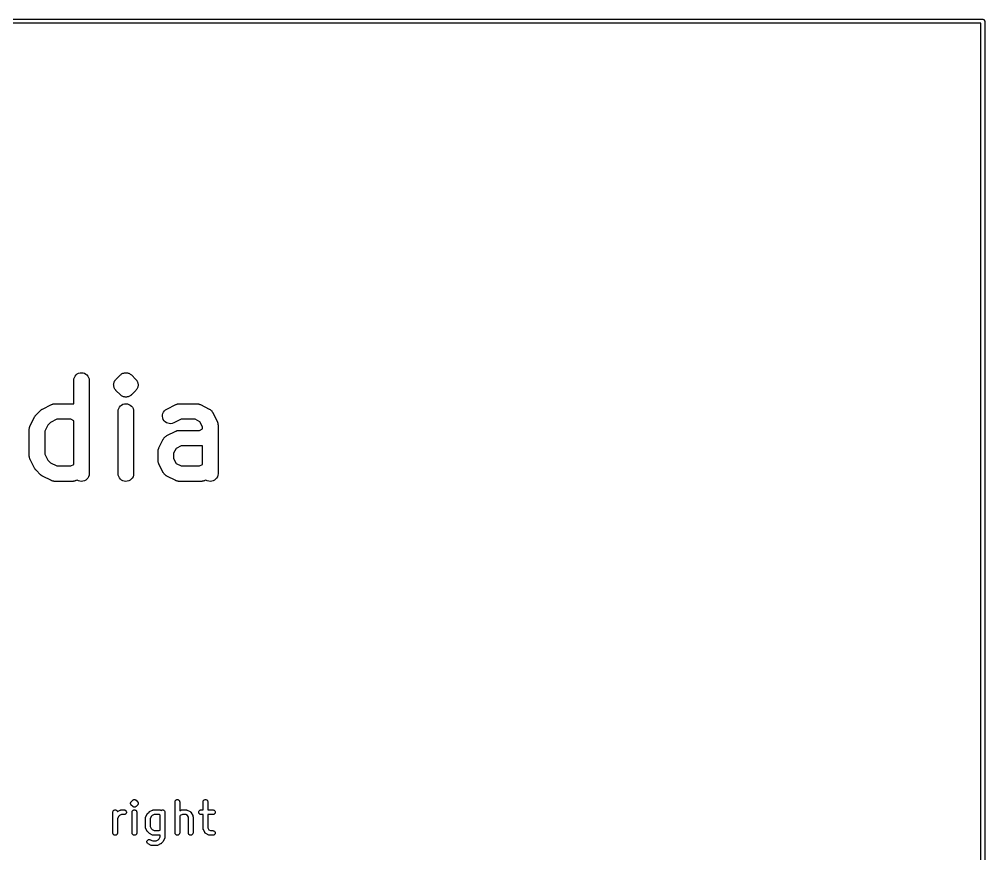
# Model space of a CAD drawing. Extents: x 60 to 191, y -145 to -39.
# Drawn here: x 159.5 to 190.56, y -65.66 to -38.8 of the extents above; entities that cross this region are included whole.
import ezdxf

# ---------------------------------------------------------------- set-up
doc = ezdxf.new("R2010")
doc.units = 0
doc.header["$MEASUREMENT"] = 0
doc.layers.add('BLACK', color=7, linetype='CONTINUOUS')

msp = doc.modelspace()

# ---------------------------------------------------------------- linework, layer by layer
at = {"layer": 'BLACK', "linetype": 'CONTINUOUS'}
for p, q in [((59.6929, -38.802), (190.497, -38.802)), ((190.497, -38.802), (190.5, -38.8017)), ((190.5, -38.8017), (190.503, -38.802)), ((190.503, -38.802), (190.503, -38.802)), ((190.503, -38.802), (190.512, -38.8029)), ((190.512, -38.8029), (190.523, -38.8063)), ((190.523, -38.8063), (190.533, -38.8119)), ((190.533, -38.8119), (190.543, -38.8194)), ((190.543, -38.8194), (190.55, -38.8285)), ((190.44, -38.922), (59.75, -38.922)), ((190.44, -144.72), (190.44, -38.922)), ((190.55, -38.8285), (190.556, -38.8389)), ((190.556, -38.8389), (190.559, -38.8502)), ((190.559, -38.8502), (190.56, -38.862)), ((190.56, -38.862), (190.56, -38.8649)), ((190.56, -38.8649), (190.56, -144.777)), ((161.27, -50.3287), (161.293, -50.2859)), ((161.293, -50.2859), (161.325, -50.2485)), ((161.325, -50.2485), (161.363, -50.218)), ((161.363, -50.218), (161.406, -50.1953)), ((161.406, -50.1953), (161.453, -50.1816)), ((161.453, -50.1816), (161.501, -50.1771)), ((161.501, -50.1771), (161.55, -50.1822)), ((161.55, -50.1822), (161.597, -50.1967)), ((161.597, -50.1967), (161.64, -50.2199)), ((161.64, -50.2199), (161.677, -50.251)), ((161.677, -50.251), (161.708, -50.2888)), ((161.708, -50.2888), (161.731, -50.3319)), ((162.609, -50.3932), (162.752, -50.2504)), ((162.752, -50.2504), (162.753, -50.2492)), ((162.753, -50.2485), (162.754, -50.2479)), ((162.753, -50.2486), (162.753, -50.2485)), ((162.753, -50.2485), (162.753, -50.2485)), ((162.753, -50.2491), (162.753, -50.2486)), ((162.753, -50.2492), (162.753, -50.2491)), ((162.753, -50.2491), (162.753, -50.2491)), ((162.754, -50.2479), (162.772, -50.2332)), ((162.772, -50.2332), (162.791, -50.2184)), ((162.791, -50.218), (162.792, -50.2177)), ((162.791, -50.2182), (162.791, -50.218)), ((162.791, -50.2184), (162.791, -50.2182)), ((162.792, -50.2175), (162.813, -50.2066)), ((162.792, -50.2177), (162.792, -50.2175)), ((162.813, -50.2066), (162.834, -50.1957)), ((162.834, -50.1955), (162.835, -50.1953)), ((162.834, -50.1957), (162.834, -50.1955)), ((162.835, -50.195), (162.858, -50.1885)), ((162.835, -50.1952), (162.835, -50.195)), ((162.835, -50.1953), (162.835, -50.1952)), ((162.858, -50.1885), (162.881, -50.1817)), ((162.881, -50.1816), (162.882, -50.1815)), ((162.881, -50.1817), (162.881, -50.1816)), ((162.881, -50.1817), (162.881, -50.1817)), ((162.882, -50.1814), (162.906, -50.1794)), ((162.882, -50.1815), (162.882, -50.1814)), ((162.906, -50.1794), (162.929, -50.1771)), ((162.929, -50.1771), (162.93, -50.1772)), ((162.93, -50.1772), (162.93, -50.1771)), ((162.93, -50.1771), (162.93, -50.1772)), ((162.93, -50.1772), (162.931, -50.1772)), ((162.931, -50.1772), (162.954, -50.1797)), ((162.954, -50.1797), (162.978, -50.1821)), ((162.978, -50.1821), (162.978, -50.1822)), ((162.978, -50.1822), (162.979, -50.1822)), ((162.979, -50.1822), (162.979, -50.1824)), ((162.979, -50.1824), (162.979, -50.1824)), ((162.979, -50.1824), (163.002, -50.1895)), ((163.002, -50.1895), (163.024, -50.1963)), ((163.024, -50.1963), (163.025, -50.1965)), ((163.025, -50.1965), (163.025, -50.1967)), ((163.025, -50.1967), (163.026, -50.1969)), ((163.026, -50.1969), (163.026, -50.197)), ((163.026, -50.197), (163.047, -50.2083)), ((163.047, -50.2083), (163.067, -50.2194)), ((163.067, -50.2194), (163.068, -50.2197)), ((163.068, -50.2197), (163.068, -50.2199)), ((163.068, -50.2199), (163.068, -50.2202)), ((163.068, -50.2202), (163.069, -50.2204)), ((163.069, -50.2204), (163.087, -50.2355)), ((163.087, -50.2355), (163.105, -50.2504)), ((163.105, -50.2504), (163.248, -50.3932)), ((161.25, -50.4237), (161.255, -50.3752)), ((161.25, -50.4271), (161.25, -50.4237)), ((161.25, -51.1808), (161.25, -50.4271)), ((161.255, -50.3752), (161.27, -50.3287)), ((161.731, -50.3319), (161.745, -50.3786)), ((161.745, -50.3786), (161.75, -50.4271)), ((161.75, -50.4271), (161.75, -53.4271)), ((162.535, -50.5674), (162.538, -50.544)), ((162.536, -50.5683), (162.535, -50.5674)), ((162.535, -50.5691), (162.536, -50.5683)), ((162.538, -50.5926), (162.535, -50.5691)), ((162.538, -50.544), (162.54, -50.5206)), ((162.54, -50.616), (162.538, -50.5926)), ((162.54, -50.5206), (162.541, -50.5197)), ((162.54, -50.6168), (162.54, -50.616)), ((162.54, -50.6177), (162.54, -50.6168)), ((162.547, -50.6403), (162.54, -50.6177)), ((162.541, -50.5189), (162.548, -50.4965)), ((162.541, -50.5197), (162.541, -50.5189)), ((162.548, -50.4965), (162.555, -50.4739)), ((162.555, -50.4723), (162.567, -50.4517)), ((162.555, -50.4731), (162.555, -50.4723)), ((162.555, -50.4739), (162.555, -50.4731)), ((162.567, -50.4517), (162.578, -50.4309)), ((162.578, -50.4302), (162.579, -50.4295)), ((162.578, -50.4309), (162.578, -50.4302)), ((162.579, -50.4295), (162.594, -50.4114)), ((162.594, -50.4114), (162.609, -50.3932)), ((163.248, -50.3932), (163.249, -50.3944)), ((163.249, -50.3944), (163.249, -50.3945)), ((163.249, -50.3945), (163.249, -50.3945)), ((163.249, -50.3945), (163.25, -50.3957)), ((163.25, -50.3957), (163.265, -50.4141)), ((163.265, -50.4141), (163.28, -50.4324)), ((163.28, -50.4324), (163.28, -50.4332)), ((163.28, -50.4332), (163.281, -50.4338)), ((163.281, -50.4338), (163.292, -50.4547)), ((163.292, -50.4547), (163.303, -50.4755)), ((163.303, -50.4755), (163.303, -50.4764)), ((163.303, -50.4764), (163.303, -50.4772)), ((163.303, -50.4772), (163.31, -50.4998)), ((163.316, -50.6211), (163.309, -50.6436)), ((163.31, -50.4998), (163.317, -50.5223)), ((163.319, -50.596), (163.316, -50.6194)), ((163.316, -50.6194), (163.316, -50.6202)), ((163.316, -50.6202), (163.316, -50.6211)), ((163.317, -50.5223), (163.317, -50.5232)), ((163.317, -50.5232), (163.317, -50.524)), ((163.317, -50.524), (163.319, -50.5474)), ((163.319, -50.5474), (163.321, -50.5709)), ((163.321, -50.5726), (163.319, -50.596)), ((163.321, -50.5709), (163.321, -50.5717)), ((163.321, -50.5717), (163.321, -50.5726)), ((162.553, -50.6628), (162.547, -50.6403)), ((162.554, -50.6636), (162.553, -50.6628)), ((162.554, -50.6645), (162.554, -50.6636)), ((162.565, -50.6853), (162.554, -50.6645)), ((162.576, -50.7062), (162.565, -50.6853)), ((162.576, -50.7068), (162.576, -50.7062)), ((162.577, -50.7076), (162.576, -50.7068)), ((162.591, -50.7259), (162.577, -50.7076)), ((162.606, -50.7443), (162.591, -50.7259)), ((162.607, -50.7455), (162.606, -50.7443)), ((162.607, -50.7456), (162.607, -50.7455)), ((162.607, -50.7455), (162.607, -50.7455)), ((162.609, -50.7468), (162.607, -50.7456)), ((162.752, -50.8896), (162.609, -50.7468)), ((162.77, -50.9045), (162.752, -50.8896)), ((162.788, -50.9196), (162.77, -50.9045)), ((162.788, -50.9198), (162.788, -50.9196)), ((162.788, -50.9201), (162.788, -50.9198)), ((162.789, -50.9203), (162.788, -50.9201)), ((162.789, -50.9206), (162.789, -50.9203)), ((162.81, -50.9317), (162.789, -50.9206)), ((162.831, -50.943), (162.81, -50.9317)), ((163.044, -50.9333), (163.023, -50.9443)), ((163.064, -50.9225), (163.044, -50.9333)), ((163.065, -50.9222), (163.064, -50.9225)), ((163.066, -50.9218), (163.065, -50.922)), ((163.065, -50.922), (163.065, -50.9222)), ((163.084, -50.9068), (163.066, -50.9216)), ((163.066, -50.9216), (163.066, -50.9218)), ((163.103, -50.8921), (163.084, -50.9068)), ((163.104, -50.8909), (163.103, -50.8914)), ((163.103, -50.8914), (163.103, -50.8915)), ((163.103, -50.8915), (163.103, -50.8915)), ((163.103, -50.8915), (163.103, -50.8921)), ((163.105, -50.8896), (163.104, -50.8908)), ((163.104, -50.8908), (163.104, -50.8909)), ((163.104, -50.8909), (163.104, -50.8909)), ((163.248, -50.7468), (163.105, -50.8896)), ((163.263, -50.7287), (163.248, -50.7468)), ((163.278, -50.7105), (163.263, -50.7287)), ((163.279, -50.7091), (163.278, -50.7097)), ((163.278, -50.7097), (163.278, -50.7105)), ((163.29, -50.6883), (163.279, -50.7091)), ((163.301, -50.6677), (163.29, -50.6883)), ((163.302, -50.6668), (163.301, -50.6677)), ((163.309, -50.6436), (163.302, -50.6661)), ((163.302, -50.6661), (163.302, -50.6668)), ((160.245, -51.3464), (160.531, -51.2035)), ((160.531, -51.2035), (160.534, -51.202)), ((160.534, -51.202), (160.541, -51.1995)), ((160.541, -51.1995), (160.547, -51.196)), ((160.547, -51.196), (160.564, -51.1911)), ((160.564, -51.1911), (160.58, -51.1852)), ((160.58, -51.1852), (160.587, -51.184)), ((160.587, -51.184), (160.594, -51.1819)), ((160.594, -51.1819), (160.611, -51.1802)), ((160.611, -51.1802), (160.628, -51.1776)), ((160.628, -51.1776), (160.635, -51.1779)), ((160.635, -51.1779), (160.643, -51.1771)), ((160.643, -51.1771), (161.214, -51.1771)), ((161.214, -51.1771), (161.217, -51.1772)), ((161.217, -51.1772), (161.225, -51.178)), ((161.225, -51.178), (161.232, -51.1778)), ((161.232, -51.1778), (161.249, -51.1807)), ((161.249, -51.1807), (161.25, -51.1808)), ((162.722, -51.2859), (162.753, -51.2485)), ((162.753, -51.2485), (162.791, -51.218)), ((162.791, -51.218), (162.835, -51.1953)), ((162.831, -50.9431), (162.831, -50.943)), ((162.831, -50.9433), (162.831, -50.9431)), ((162.832, -50.9435), (162.831, -50.9433)), ((162.832, -50.9437), (162.832, -50.9435)), ((162.855, -50.9505), (162.832, -50.9437)), ((162.835, -51.1953), (162.881, -51.1816)), ((162.877, -50.9576), (162.855, -50.9505)), ((162.878, -50.9576), (162.877, -50.9576)), ((162.878, -50.9578), (162.878, -50.9576)), ((162.879, -50.9579), (162.878, -50.9578)), ((162.878, -50.9578), (162.878, -50.9578)), ((162.902, -50.9603), (162.879, -50.9579)), ((162.881, -51.1816), (162.93, -51.1771)), ((162.926, -50.9628), (162.902, -50.9603)), ((162.927, -50.9629), (162.926, -50.9628)), ((162.926, -50.9628), (162.926, -50.9628)), ((162.951, -50.9606), (162.927, -50.9629)), ((162.927, -50.9629), (162.927, -50.9628)), ((162.927, -50.9628), (162.927, -50.9629)), ((162.93, -51.1771), (162.979, -51.1822)), ((162.974, -50.9586), (162.951, -50.9606)), ((162.975, -50.9585), (162.974, -50.9586)), ((162.976, -50.9583), (162.975, -50.9584)), ((162.975, -50.9584), (162.975, -50.9585)), ((162.999, -50.9515), (162.976, -50.9583)), ((162.976, -50.9583), (162.976, -50.9583)), ((162.979, -51.1822), (163.025, -51.1967)), ((163.021, -50.945), (162.999, -50.9515)), ((163.022, -50.9448), (163.021, -50.945)), ((163.023, -50.9443), (163.022, -50.9444)), ((163.022, -50.9444), (163.022, -50.9447)), ((163.022, -50.9447), (163.022, -50.9448)), ((163.025, -51.1967), (163.068, -51.2199)), ((163.068, -51.2199), (163.106, -51.251)), ((164.245, -51.3464), (164.531, -51.2035)), ((164.531, -51.2035), (164.534, -51.202)), ((164.534, -51.202), (164.541, -51.1995)), ((164.541, -51.1995), (164.547, -51.196)), ((164.547, -51.196), (164.564, -51.1911)), ((164.564, -51.1911), (164.58, -51.1852)), ((164.58, -51.1852), (164.587, -51.184)), ((164.587, -51.184), (164.594, -51.1819)), ((164.594, -51.1819), (164.611, -51.1802)), ((164.611, -51.1802), (164.628, -51.1776)), ((164.628, -51.1776), (164.635, -51.1779)), ((164.635, -51.1779), (164.643, -51.1771)), ((164.643, -51.1771), (165.214, -51.1771)), ((165.214, -51.1771), (165.217, -51.1772)), ((165.217, -51.1772), (165.225, -51.178)), ((165.225, -51.178), (165.232, -51.1778)), ((165.232, -51.1778), (165.249, -51.1807)), ((165.249, -51.1807), (165.266, -51.1826)), ((165.266, -51.1826), (165.273, -51.1848)), ((165.273, -51.1848), (165.28, -51.1861)), ((165.28, -51.1861), (165.296, -51.1922)), ((165.296, -51.1922), (165.312, -51.1974)), ((165.312, -51.1974), (165.319, -51.2009)), ((165.319, -51.2009), (165.326, -51.2035)), ((165.326, -51.2035), (165.612, -51.3464)), ((160.013, -51.5657), (160.019, -51.557)), ((160.019, -51.557), (160.028, -51.5469)), ((160.028, -51.5469), (160.037, -51.5361)), ((160.037, -51.5361), (160.18, -51.3932)), ((160.18, -51.3932), (160.183, -51.3908)), ((160.183, -51.3908), (160.194, -51.382)), ((160.194, -51.382), (160.204, -51.3724)), ((160.204, -51.3724), (160.213, -51.3668)), ((160.213, -51.3668), (160.221, -51.3603)), ((160.221, -51.3603), (160.233, -51.3539)), ((160.233, -51.3539), (160.245, -51.3464)), ((162.678, -51.4237), (162.684, -51.3752)), ((162.678, -51.4271), (162.678, -51.4237)), ((162.678, -53.4271), (162.678, -51.4271)), ((162.684, -51.3752), (162.699, -51.3287)), ((162.699, -51.3287), (162.722, -51.2859)), ((163.106, -51.251), (163.137, -51.2888)), ((163.137, -51.2888), (163.159, -51.3319)), ((163.159, -51.3319), (163.174, -51.3786)), ((163.174, -51.3786), (163.178, -51.4271)), ((163.178, -51.4271), (163.178, -53.4271)), ((164.107, -51.5864), (164.109, -51.5377)), ((164.109, -51.5377), (164.12, -51.4901)), ((164.12, -51.4901), (164.14, -51.4456)), ((164.14, -51.4456), (164.168, -51.4059)), ((164.168, -51.4059), (164.204, -51.3724)), ((164.204, -51.3724), (164.245, -51.3464)), ((165.612, -51.3464), (165.615, -51.348)), ((165.615, -51.348), (165.619, -51.3509)), ((165.619, -51.3509), (165.624, -51.3531)), ((165.624, -51.3531), (165.64, -51.3642)), ((165.64, -51.3642), (165.656, -51.3745)), ((165.656, -51.3745), (165.659, -51.3783)), ((165.659, -51.3783), (165.664, -51.3814)), ((165.664, -51.3814), (165.677, -51.3953)), ((165.677, -51.3953), (165.691, -51.4085)), ((165.691, -51.4085), (165.694, -51.413)), ((165.694, -51.413), (165.697, -51.4169)), ((165.697, -51.4169), (165.707, -51.433)), ((165.707, -51.433), (165.718, -51.4487)), ((165.718, -51.4487), (165.72, -51.4536)), ((165.72, -51.4536), (165.723, -51.4582)), ((165.723, -51.4582), (165.866, -51.7439)), ((159.848, -51.8868), (159.99, -51.6011)), ((159.99, -51.6011), (159.992, -51.5979)), ((159.992, -51.5979), (160, -51.5862)), ((160, -51.5862), (160.006, -51.5738)), ((160.006, -51.5738), (160.013, -51.5657)), ((160.419, -51.8609), (160.321, -52.0576)), ((160.505, -51.7755), (160.419, -51.8609)), ((160.702, -51.6771), (160.505, -51.7755)), ((161.155, -51.6771), (160.702, -51.6771)), ((161.25, -51.7245), (161.155, -51.6771)), ((161.25, -53.1298), (161.25, -51.7245)), ((164.115, -51.6346), (164.107, -51.5864)), ((164.132, -51.6802), (164.115, -51.6346)), ((164.158, -51.7217), (164.132, -51.6802)), ((164.191, -51.7574), (164.158, -51.7217)), ((164.231, -51.786), (164.191, -51.7574)), ((164.275, -51.8063), (164.231, -51.786)), ((164.323, -51.8177), (164.275, -51.8063)), ((164.372, -51.8196), (164.323, -51.8177)), ((164.42, -51.812), (164.372, -51.8196)), ((164.466, -51.7951), (164.42, -51.812)), ((164.469, -51.7936), (164.466, -51.7951)), ((164.702, -51.6771), (164.469, -51.7936)), ((165.155, -51.6771), (164.702, -51.6771)), ((165.313, -51.7563), (165.155, -51.6771)), ((165.393, -51.9147), (165.313, -51.7563)), ((165.866, -51.7439), (165.868, -51.747)), ((165.868, -51.747), (165.87, -51.754)), ((165.87, -51.754), (165.874, -51.7604)), ((165.874, -51.7604), (165.879, -51.7768)), ((165.879, -51.7768), (165.885, -51.7928)), ((165.885, -51.7928), (165.886, -51.8001)), ((165.886, -51.8001), (165.888, -51.8072)), ((165.888, -51.8072), (165.889, -51.8242)), ((165.889, -51.8242), (165.892, -51.841)), ((165.892, -51.841), (165.892, -51.8484)), ((165.892, -51.8484), (165.893, -51.8557)), ((165.893, -51.8557), (165.893, -53.4271)), ((159.821, -51.9951), (159.822, -51.9878)), ((159.821, -51.9986), (159.821, -51.9951)), ((159.821, -52.8557), (159.821, -51.9986)), ((159.822, -51.9804), (159.825, -51.9636)), ((159.822, -51.9878), (159.822, -51.9804)), ((159.825, -51.9636), (159.827, -51.9466)), ((159.827, -51.9466), (159.829, -51.9396)), ((159.829, -51.9396), (159.83, -51.9323)), ((159.83, -51.9323), (159.836, -51.9164)), ((159.836, -51.9164), (159.841, -51.9001)), ((159.841, -51.9001), (159.845, -51.8936)), ((159.845, -51.8936), (159.848, -51.8868)), ((160.321, -52.0576), (160.321, -52.7967)), ((164.245, -52.2035), (164.531, -52.0607)), ((164.531, -52.0607), (164.534, -52.0591)), ((164.534, -52.0591), (164.541, -52.0566)), ((164.541, -52.0566), (164.547, -52.0531)), ((164.547, -52.0531), (164.564, -52.0482)), ((164.564, -52.0482), (164.58, -52.0423)), ((164.58, -52.0423), (164.587, -52.0412)), ((164.587, -52.0412), (164.594, -52.039)), ((164.594, -52.039), (164.611, -52.0374)), ((164.611, -52.0374), (164.628, -52.0347)), ((164.628, -52.0347), (164.635, -52.035)), ((164.635, -52.035), (164.643, -52.0343)), ((164.643, -52.0343), (165.298, -52.0343)), ((165.298, -52.0343), (165.393, -51.9869)), ((165.393, -51.9869), (165.393, -51.9147)), ((163.99, -52.6011), (164.133, -52.3153)), ((164.133, -52.3153), (164.135, -52.3122)), ((164.135, -52.3122), (164.138, -52.3077)), ((164.138, -52.3077), (164.14, -52.3028)), ((164.14, -52.3028), (164.151, -52.2873)), ((164.151, -52.2873), (164.161, -52.2713)), ((164.161, -52.2713), (164.165, -52.2674)), ((164.165, -52.2674), (164.168, -52.263)), ((164.168, -52.263), (164.182, -52.2499)), ((164.182, -52.2499), (164.195, -52.2363)), ((164.195, -52.2363), (164.2, -52.2332)), ((164.2, -52.2332), (164.204, -52.2295)), ((164.204, -52.2295), (164.22, -52.2194)), ((164.22, -52.2194), (164.236, -52.2086)), ((164.236, -52.2086), (164.24, -52.2064)), ((164.24, -52.2064), (164.245, -52.2035)), ((160.321, -52.7967), (160.419, -52.9933)), ((163.964, -52.7094), (163.965, -52.7021)), ((163.964, -52.7129), (163.964, -52.7094)), ((163.964, -52.9986), (163.964, -52.7129)), ((163.965, -52.6947), (163.968, -52.6779)), ((163.965, -52.7021), (163.965, -52.6947)), ((163.968, -52.6779), (163.969, -52.6609)), ((163.969, -52.6609), (163.972, -52.6539)), ((163.972, -52.6539), (163.973, -52.6466)), ((163.973, -52.6466), (163.979, -52.6307)), ((163.979, -52.6307), (163.984, -52.6144)), ((163.984, -52.6144), (163.988, -52.6079)), ((163.988, -52.6079), (163.99, -52.6011)), ((164.543, -52.6135), (164.464, -52.7719)), ((164.464, -52.7719), (164.464, -52.9396)), ((164.702, -52.5343), (164.543, -52.6135)), ((165.357, -52.5343), (164.702, -52.5343)), ((165.364, -52.5336), (165.357, -52.5343)), ((165.372, -52.5339), (165.364, -52.5336)), ((165.388, -52.5312), (165.372, -52.5339)), ((165.393, -52.5308), (165.388, -52.5312)), ((165.393, -53.1298), (165.393, -52.5308)), ((159.822, -52.863), (159.821, -52.8557)), ((159.822, -52.8704), (159.822, -52.863)), ((159.824, -52.8873), (159.822, -52.8704)), ((159.826, -52.9043), (159.824, -52.8873)), ((159.828, -52.9113), (159.826, -52.9043)), ((159.829, -52.9186), (159.828, -52.9113)), ((159.835, -52.9346), (159.829, -52.9186)), ((159.84, -52.951), (159.835, -52.9346)), ((159.843, -52.9575), (159.84, -52.951)), ((159.846, -52.9644), (159.843, -52.9575)), ((159.848, -52.9675), (159.846, -52.9644)), ((159.99, -53.2532), (159.848, -52.9675)), ((160.419, -52.9933), (160.505, -53.0788)), ((160.505, -53.0788), (160.702, -53.1771)), ((163.965, -53.0059), (163.964, -52.9986)), ((163.964, -53.0132), (163.965, -53.0059)), ((163.967, -53.0301), (163.964, -53.0132)), ((163.969, -53.0471), (163.967, -53.0301)), ((163.971, -53.0542), (163.969, -53.0471)), ((163.972, -53.0614), (163.971, -53.0542)), ((163.978, -53.0775), (163.972, -53.0614)), ((163.983, -53.0938), (163.978, -53.0775)), ((163.986, -53.1003), (163.983, -53.0938)), ((163.989, -53.1072), (163.986, -53.1003)), ((163.99, -53.1104), (163.989, -53.1072)), ((164.133, -53.3961), (163.99, -53.1104)), ((164.464, -52.9396), (164.543, -53.0979)), ((164.543, -53.0979), (164.702, -53.1771)), ((159.998, -53.2651), (159.99, -53.2532)), ((160.004, -53.2776), (159.998, -53.2651)), ((160.011, -53.2857), (160.004, -53.2776)), ((160.016, -53.2945), (160.011, -53.2857)), ((160.026, -53.3047), (160.016, -53.2945)), ((160.035, -53.3157), (160.026, -53.3047)), ((160.037, -53.3182), (160.035, -53.3157)), ((160.18, -53.4611), (160.037, -53.3182)), ((160.702, -53.1771), (161.155, -53.1771)), ((161.155, -53.1771), (161.25, -53.1298)), ((164.136, -53.4007), (164.133, -53.3961)), ((164.138, -53.4056), (164.136, -53.4007)), ((164.149, -53.4213), (164.138, -53.4056)), ((164.159, -53.4374), (164.149, -53.4213)), ((164.702, -53.1771), (165.298, -53.1771)), ((165.298, -53.1771), (165.393, -53.1298)), ((160.191, -53.47), (160.18, -53.4611)), ((160.201, -53.4798), (160.191, -53.47)), ((160.21, -53.4854), (160.201, -53.4798)), ((160.218, -53.492), (160.21, -53.4854)), ((160.23, -53.4987), (160.218, -53.492)), ((160.242, -53.5063), (160.23, -53.4987)), ((160.245, -53.5079), (160.242, -53.5063)), ((160.531, -53.6507), (160.245, -53.5079)), ((160.538, -53.6534), (160.531, -53.6507)), ((160.544, -53.6569), (160.538, -53.6534)), ((160.56, -53.6621), (160.544, -53.6569)), ((160.576, -53.6682), (160.56, -53.6621)), ((160.584, -53.6695), (160.576, -53.6682)), ((160.591, -53.6717), (160.584, -53.6695)), ((160.608, -53.6736), (160.591, -53.6717)), ((160.624, -53.6765), (160.608, -53.6736)), ((160.632, -53.6763), (160.624, -53.6765)), ((160.639, -53.6771), (160.632, -53.6763)), ((160.643, -53.6771), (160.639, -53.6771)), ((161.214, -53.6771), (160.643, -53.6771)), ((161.221, -53.6764), (161.214, -53.6771)), ((161.229, -53.6767), (161.221, -53.6764)), ((161.246, -53.674), (161.229, -53.6767)), ((161.263, -53.6724), (161.246, -53.674)), ((161.27, -53.6703), (161.263, -53.6724)), ((161.277, -53.6691), (161.27, -53.6703)), ((161.293, -53.6632), (161.277, -53.6691)), ((161.309, -53.6583), (161.293, -53.6632)), ((161.316, -53.6548), (161.309, -53.6583)), ((161.323, -53.6523), (161.316, -53.6548)), ((161.326, -53.6507), (161.323, -53.6523)), ((161.359, -53.634), (161.326, -53.6507)), ((161.36, -53.6344), (161.359, -53.634)), ((161.403, -53.6576), (161.36, -53.6344)), ((161.449, -53.672), (161.403, -53.6576)), ((161.498, -53.6771), (161.449, -53.672)), ((161.547, -53.6727), (161.498, -53.6771)), ((161.593, -53.6589), (161.547, -53.6727)), ((161.637, -53.6363), (161.593, -53.6589)), ((161.675, -53.6058), (161.637, -53.6363)), ((161.706, -53.5684), (161.675, -53.6058)), ((161.729, -53.5256), (161.706, -53.5684)), ((161.744, -53.4791), (161.729, -53.5256)), ((161.75, -53.4306), (161.744, -53.4791)), ((161.75, -53.4271), (161.75, -53.4306)), ((162.683, -53.4757), (162.678, -53.4271)), ((162.697, -53.5224), (162.683, -53.4757)), ((162.72, -53.5655), (162.697, -53.5224)), ((162.751, -53.6033), (162.72, -53.5655)), ((162.788, -53.6344), (162.751, -53.6033)), ((162.831, -53.6576), (162.788, -53.6344)), ((162.878, -53.672), (162.831, -53.6576)), ((162.927, -53.6771), (162.878, -53.672)), ((162.975, -53.6727), (162.927, -53.6771)), ((163.022, -53.6589), (162.975, -53.6727)), ((163.065, -53.6363), (163.022, -53.6589)), ((163.103, -53.6058), (163.065, -53.6363)), ((163.135, -53.5684), (163.103, -53.6058)), ((163.158, -53.5256), (163.135, -53.5684)), ((163.173, -53.4791), (163.158, -53.5256)), ((163.178, -53.4306), (163.173, -53.4791)), ((163.178, -53.4271), (163.178, -53.4306)), ((164.163, -53.4413), (164.159, -53.4374)), ((164.166, -53.4458), (164.163, -53.4413)), ((164.18, -53.459), (164.166, -53.4458)), ((164.193, -53.4729), (164.18, -53.459)), ((164.197, -53.476), (164.193, -53.4729)), ((164.201, -53.4798), (164.197, -53.476)), ((164.217, -53.4901), (164.201, -53.4798)), ((164.232, -53.5012), (164.217, -53.4901)), ((164.237, -53.5034), (164.232, -53.5012)), ((164.242, -53.5063), (164.237, -53.5034)), ((164.245, -53.5079), (164.242, -53.5063)), ((164.531, -53.6507), (164.245, -53.5079)), ((164.538, -53.6534), (164.531, -53.6507)), ((164.544, -53.6569), (164.538, -53.6534)), ((164.56, -53.6621), (164.544, -53.6569)), ((164.576, -53.6682), (164.56, -53.6621)), ((164.584, -53.6695), (164.576, -53.6682)), ((164.591, -53.6717), (164.584, -53.6695)), ((164.608, -53.6736), (164.591, -53.6717)), ((164.624, -53.6765), (164.608, -53.6736)), ((164.632, -53.6763), (164.624, -53.6765)), ((164.639, -53.6771), (164.632, -53.6763)), ((164.643, -53.6771), (164.639, -53.6771)), ((165.357, -53.6771), (164.643, -53.6771)), ((165.364, -53.6764), (165.357, -53.6771)), ((165.372, -53.6767), (165.364, -53.6764)), ((165.388, -53.674), (165.372, -53.6767)), ((165.405, -53.6724), (165.388, -53.674)), ((165.412, -53.6703), (165.405, -53.6724)), ((165.42, -53.6691), (165.412, -53.6703)), ((165.436, -53.6632), (165.42, -53.6691)), ((165.452, -53.6583), (165.436, -53.6632)), ((165.459, -53.6548), (165.452, -53.6583)), ((165.466, -53.6523), (165.459, -53.6548)), ((165.469, -53.6507), (165.466, -53.6523)), ((165.502, -53.634), (165.469, -53.6507)), ((165.503, -53.6344), (165.502, -53.634)), ((165.546, -53.6576), (165.503, -53.6344)), ((165.592, -53.672), (165.546, -53.6576)), ((165.641, -53.6771), (165.592, -53.672)), ((165.689, -53.6727), (165.641, -53.6771)), ((165.736, -53.6589), (165.689, -53.6727)), ((165.779, -53.6363), (165.736, -53.6589)), ((165.817, -53.6058), (165.779, -53.6363)), ((165.849, -53.5684), (165.817, -53.6058)), ((165.872, -53.5256), (165.849, -53.5684)), ((165.887, -53.4791), (165.872, -53.5256)), ((165.893, -53.4306), (165.887, -53.4791)), ((165.893, -53.4271), (165.893, -53.4306)), ((163.102, -63.987), (163.15, -63.9393)), ((163.15, -63.939), (163.151, -63.9388)), ((163.15, -63.9393), (163.15, -63.939)), ((163.15, -63.939), (163.15, -63.939)), ((163.15, -63.939), (163.15, -63.939)), ((163.151, -63.9386), (163.156, -63.9342)), ((163.151, -63.9388), (163.151, -63.9386)), ((163.151, -63.9388), (163.151, -63.9388)), ((163.151, -63.9388), (163.151, -63.9388)), ((163.156, -63.9342), (163.162, -63.9298)), ((163.162, -63.9295), (163.168, -63.9263)), ((163.162, -63.9296), (163.162, -63.9295)), ((163.162, -63.9297), (163.162, -63.9296)), ((163.162, -63.9296), (163.162, -63.9296)), ((163.162, -63.9298), (163.162, -63.9297)), ((163.168, -63.9263), (163.175, -63.9229)), ((163.175, -63.9227), (163.182, -63.9208)), ((163.175, -63.9228), (163.175, -63.9227)), ((163.175, -63.9229), (163.175, -63.9228)), ((163.175, -63.9228), (163.175, -63.9228)), ((163.175, -63.9229), (163.175, -63.9229)), ((163.182, -63.9208), (163.189, -63.9188)), ((163.189, -63.9187), (163.196, -63.918)), ((163.189, -63.9188), (163.189, -63.9187)), ((163.189, -63.9187), (163.189, -63.9187)), ((163.189, -63.9187), (163.189, -63.9187)), ((163.189, -63.9187), (163.189, -63.9187)), ((163.196, -63.918), (163.203, -63.9174)), ((163.203, -63.9174), (163.204, -63.9174)), ((163.203, -63.9174), (163.203, -63.9174)), ((163.204, -63.9174), (163.204, -63.9174)), ((163.204, -63.9174), (163.204, -63.9174)), ((163.204, -63.9174), (163.211, -63.9181)), ((163.211, -63.9181), (163.218, -63.9189)), ((163.218, -63.9189), (163.218, -63.9189)), ((163.218, -63.9189), (163.218, -63.9189)), ((163.218, -63.9189), (163.218, -63.919)), ((163.218, -63.919), (163.218, -63.919)), ((163.218, -63.919), (163.225, -63.9211)), ((163.225, -63.9211), (163.232, -63.9231)), ((163.232, -63.9231), (163.232, -63.9232)), ((163.232, -63.9232), (163.232, -63.9232)), ((163.232, -63.9232), (163.232, -63.9233)), ((163.232, -63.9233), (163.232, -63.9233)), ((163.232, -63.9233), (163.239, -63.9267)), ((163.239, -63.9267), (163.245, -63.9301)), ((163.245, -63.9301), (163.245, -63.9301)), ((163.245, -63.9301), (163.245, -63.9302)), ((163.245, -63.9302), (163.245, -63.9303)), ((163.245, -63.9303), (163.245, -63.9303)), ((163.245, -63.9303), (163.251, -63.9349)), ((163.251, -63.9349), (163.256, -63.9393)), ((163.256, -63.9393), (163.304, -63.987)), ((164.509, -63.9913), (164.511, -63.9768)), ((164.511, -63.9768), (164.515, -63.9628)), ((164.515, -63.9628), (164.522, -63.95)), ((164.522, -63.95), (164.532, -63.9388)), ((164.532, -63.9388), (164.543, -63.9296)), ((164.543, -63.9296), (164.556, -63.9228)), ((164.556, -63.9228), (164.57, -63.9187)), ((164.57, -63.9187), (164.585, -63.9174)), ((164.585, -63.9174), (164.599, -63.9189)), ((164.599, -63.9189), (164.613, -63.9232)), ((164.613, -63.9232), (164.626, -63.9302)), ((164.626, -63.9302), (164.637, -63.9395)), ((164.637, -63.9395), (164.646, -63.9509)), ((164.646, -63.9509), (164.653, -63.9638)), ((164.653, -63.9638), (164.658, -63.9778)), ((164.658, -63.9778), (164.659, -63.9924)), ((165.414, -63.9913), (165.415, -63.9768)), ((165.415, -63.9768), (165.42, -63.9628)), ((165.42, -63.9628), (165.427, -63.95)), ((165.427, -63.95), (165.436, -63.9388)), ((165.436, -63.9388), (165.448, -63.9296)), ((165.448, -63.9296), (165.461, -63.9228)), ((165.461, -63.9228), (165.475, -63.9187)), ((165.475, -63.9187), (165.489, -63.9174)), ((165.489, -63.9174), (165.504, -63.9189)), ((165.504, -63.9189), (165.518, -63.9232)), ((165.518, -63.9232), (165.531, -63.9302)), ((165.531, -63.9302), (165.542, -63.9395)), ((165.542, -63.9395), (165.551, -63.9509)), ((165.551, -63.9509), (165.558, -63.9638)), ((165.558, -63.9638), (165.562, -63.9778)), ((165.562, -63.9778), (165.564, -63.9924)), ((162.515, -64.2962), (162.522, -64.2833)), ((162.522, -64.2833), (162.532, -64.2721)), ((162.532, -64.2721), (162.543, -64.263)), ((162.543, -64.263), (162.556, -64.2562)), ((162.556, -64.2562), (162.57, -64.252)), ((162.57, -64.252), (162.585, -64.2507)), ((162.585, -64.2507), (162.599, -64.2522)), ((162.599, -64.2522), (162.613, -64.2566)), ((162.613, -64.2566), (162.626, -64.2635)), ((162.626, -64.2635), (162.637, -64.2729)), ((162.637, -64.2729), (162.646, -64.2842)), ((162.646, -64.2842), (162.653, -64.2971)), ((162.655, -64.3017), (162.741, -64.2586)), ((162.741, -64.2586), (162.742, -64.2582)), ((162.742, -64.2582), (162.744, -64.2574)), ((162.744, -64.2574), (162.746, -64.2564)), ((162.746, -64.2564), (162.751, -64.2549)), ((162.751, -64.2549), (162.756, -64.2531)), ((162.756, -64.2531), (162.758, -64.2528)), ((162.758, -64.2528), (162.76, -64.2521)), ((162.76, -64.2521), (162.765, -64.2516)), ((162.765, -64.2516), (162.77, -64.2508)), ((162.77, -64.2508), (162.772, -64.2509)), ((162.772, -64.2509), (162.774, -64.2507)), ((162.774, -64.2507), (162.87, -64.2507)), ((162.87, -64.2507), (162.871, -64.2507)), ((162.871, -64.2507), (162.885, -64.2524)), ((162.885, -64.2524), (162.899, -64.2568)), ((162.899, -64.2568), (162.912, -64.2638)), ((162.912, -64.2638), (162.923, -64.2732)), ((162.923, -64.2732), (162.932, -64.2846)), ((162.932, -64.2846), (162.939, -64.2976)), ((163.08, -64.0392), (163.081, -64.0322)), ((163.08, -64.0395), (163.08, -64.0392)), ((163.08, -64.0397), (163.08, -64.0395)), ((163.081, -64.0467), (163.08, -64.0397)), ((163.081, -64.0322), (163.082, -64.0252)), ((163.082, -64.0538), (163.081, -64.0467)), ((163.082, -64.0247), (163.084, -64.0179)), ((163.082, -64.0249), (163.082, -64.0247)), ((163.082, -64.0252), (163.082, -64.0249)), ((163.082, -64.0541), (163.082, -64.0538)), ((163.082, -64.0543), (163.082, -64.0541)), ((163.084, -64.061), (163.082, -64.0543)), ((163.084, -64.0179), (163.086, -64.0112)), ((163.086, -64.0679), (163.084, -64.061)), ((163.086, -64.0107), (163.09, -64.0045)), ((163.086, -64.0109), (163.086, -64.0107)), ((163.086, -64.0112), (163.086, -64.0109)), ((163.086, -64.0681), (163.086, -64.0679)), ((163.086, -64.0683), (163.086, -64.0681)), ((163.089, -64.0746), (163.086, -64.0683)), ((163.093, -64.0808), (163.089, -64.0746)), ((163.09, -64.0045), (163.093, -63.9983)), ((163.093, -63.9978), (163.098, -63.9924)), ((163.093, -63.9981), (163.093, -63.9978)), ((163.093, -63.9983), (163.093, -63.9981)), ((163.093, -64.0811), (163.093, -64.0808)), ((163.093, -64.0813), (163.093, -64.0811)), ((163.097, -64.0868), (163.093, -64.0813)), ((163.102, -64.0923), (163.097, -64.0868)), ((163.098, -63.9924), (163.102, -63.987)), ((163.102, -64.0926), (163.102, -64.0923)), ((163.102, -64.0927), (163.102, -64.0926)), ((163.102, -64.093), (163.102, -64.0927)), ((163.102, -64.0927), (163.102, -64.0927)), ((163.15, -64.1407), (163.102, -64.093)), ((163.134, -64.2962), (163.141, -64.2833)), ((163.141, -64.2833), (163.151, -64.2721)), ((163.155, -64.1451), (163.15, -64.1407)), ((163.151, -64.2721), (163.162, -64.263)), ((163.161, -64.1497), (163.155, -64.1451)), ((163.161, -64.1498), (163.161, -64.1497)), ((163.161, -64.1497), (163.161, -64.1497)), ((163.161, -64.1499), (163.161, -64.1498)), ((163.167, -64.1532), (163.161, -64.1499)), ((163.161, -64.1499), (163.161, -64.1499)), ((163.162, -64.263), (163.175, -64.2562)), ((163.174, -64.1567), (163.167, -64.1532)), ((163.174, -64.1568), (163.174, -64.1567)), ((163.174, -64.1567), (163.174, -64.1567)), ((163.174, -64.1569), (163.174, -64.1568)), ((163.174, -64.1568), (163.174, -64.1568)), ((163.181, -64.1589), (163.174, -64.1569)), ((163.175, -64.2562), (163.189, -64.252)), ((163.188, -64.161), (163.181, -64.1589)), ((163.188, -64.1611), (163.188, -64.161)), ((163.188, -64.161), (163.188, -64.161)), ((163.195, -64.1619), (163.188, -64.1611)), ((163.188, -64.1611), (163.188, -64.1611)), ((163.188, -64.1611), (163.188, -64.1611)), ((163.189, -64.252), (163.204, -64.2507)), ((163.202, -64.1626), (163.195, -64.1619)), ((163.203, -64.1626), (163.202, -64.1626)), ((163.202, -64.1626), (163.202, -64.1626)), ((163.21, -64.162), (163.203, -64.1626)), ((163.203, -64.1626), (163.203, -64.1626)), ((163.203, -64.1626), (163.203, -64.1626)), ((163.204, -64.2507), (163.218, -64.2522)), ((163.217, -64.1613), (163.21, -64.162)), ((163.224, -64.1593), (163.217, -64.1612)), ((163.217, -64.1612), (163.217, -64.1613)), ((163.217, -64.1613), (163.217, -64.1613)), ((163.217, -64.1613), (163.217, -64.1613)), ((163.217, -64.1613), (163.217, -64.1613)), ((163.218, -64.2522), (163.232, -64.2566)), ((163.231, -64.1573), (163.224, -64.1593)), ((163.238, -64.1538), (163.231, -64.1571)), ((163.231, -64.1571), (163.231, -64.1571)), ((163.231, -64.1571), (163.231, -64.1572)), ((163.231, -64.1572), (163.231, -64.1572)), ((163.231, -64.1572), (163.231, -64.1573)), ((163.232, -64.2566), (163.245, -64.2635)), ((163.244, -64.1505), (163.238, -64.1538)), ((163.25, -64.1458), (163.244, -64.1502)), ((163.244, -64.1502), (163.244, -64.1503)), ((163.244, -64.1503), (163.244, -64.1504)), ((163.244, -64.1504), (163.244, -64.1504)), ((163.244, -64.1504), (163.244, -64.1505)), ((163.245, -64.2635), (163.256, -64.2729)), ((163.255, -64.1414), (163.25, -64.1458)), ((163.256, -64.1412), (163.255, -64.1414)), ((163.304, -64.093), (163.256, -64.1407)), ((163.256, -64.1407), (163.256, -64.141)), ((163.256, -64.141), (163.256, -64.141)), ((163.256, -64.141), (163.256, -64.141)), ((163.256, -64.141), (163.256, -64.1412)), ((163.256, -64.1412), (163.256, -64.1412)), ((163.256, -64.1412), (163.256, -64.1412)), ((163.256, -64.2729), (163.266, -64.2842)), ((163.266, -64.2842), (163.272, -64.2971)), ((163.304, -63.987), (163.304, -63.9873)), ((163.304, -63.9873), (163.304, -63.9873)), ((163.304, -63.9873), (163.304, -63.9873)), ((163.304, -63.9873), (163.304, -63.9877)), ((163.304, -63.9877), (163.309, -63.9933)), ((163.308, -64.0876), (163.304, -64.093)), ((163.313, -64.0822), (163.308, -64.0876)), ((163.309, -63.9933), (163.313, -63.9987)), ((163.313, -63.9987), (163.313, -63.9989)), ((163.313, -63.9989), (163.314, -63.9992)), ((163.316, -64.0755), (163.313, -64.0817)), ((163.313, -64.0817), (163.313, -64.0819)), ((163.313, -64.0819), (163.313, -64.0822)), ((163.314, -63.9992), (163.317, -64.0055)), ((163.32, -64.0693), (163.316, -64.0755)), ((163.317, -64.0055), (163.32, -64.0117)), ((163.32, -64.0117), (163.32, -64.0119)), ((163.32, -64.0119), (163.32, -64.0121)), ((163.32, -64.0121), (163.322, -64.019)), ((163.322, -64.062), (163.32, -64.0688)), ((163.32, -64.0688), (163.32, -64.0691)), ((163.32, -64.0691), (163.32, -64.0693)), ((163.322, -64.019), (163.324, -64.0257)), ((163.324, -64.0553), (163.322, -64.062)), ((163.324, -64.0257), (163.324, -64.0259)), ((163.324, -64.0259), (163.324, -64.0262)), ((163.324, -64.0262), (163.325, -64.0332)), ((163.325, -64.0477), (163.324, -64.0548)), ((163.324, -64.0548), (163.324, -64.0551)), ((163.324, -64.0551), (163.324, -64.0553)), ((163.325, -64.0332), (163.326, -64.0403)), ((163.326, -64.0408), (163.325, -64.0477)), ((163.326, -64.0403), (163.326, -64.0405)), ((163.326, -64.0405), (163.326, -64.0408)), ((163.693, -64.3063), (163.789, -64.2586)), ((163.789, -64.2582), (163.792, -64.2574)), ((163.789, -64.2586), (163.789, -64.2582)), ((163.792, -64.2574), (163.794, -64.2564)), ((163.794, -64.2564), (163.798, -64.2549)), ((163.798, -64.2549), (163.803, -64.2531)), ((163.803, -64.2531), (163.805, -64.2528)), ((163.805, -64.2528), (163.808, -64.2521)), ((163.808, -64.2521), (163.813, -64.2516)), ((163.813, -64.2516), (163.818, -64.2508)), ((163.818, -64.2508), (163.82, -64.2509)), ((163.82, -64.2509), (163.822, -64.2507)), ((163.822, -64.2507), (164.013, -64.2507)), ((164.013, -64.2507), (164.014, -64.2507)), ((164.014, -64.2507), (164.016, -64.251)), ((164.016, -64.251), (164.018, -64.2509)), ((164.018, -64.2509), (164.023, -64.2518)), ((164.023, -64.2518), (164.028, -64.2524)), ((164.028, -64.2524), (164.03, -64.253)), ((164.03, -64.253), (164.032, -64.2534)), ((164.032, -64.2534), (164.037, -64.2552)), ((164.037, -64.2552), (164.042, -64.2568)), ((164.042, -64.2568), (164.044, -64.2578)), ((164.044, -64.2578), (164.046, -64.2586)), ((164.046, -64.2586), (164.062, -64.2666)), ((164.062, -64.2666), (164.067, -64.263)), ((164.067, -64.263), (164.08, -64.2562)), ((164.08, -64.2562), (164.094, -64.252)), ((164.094, -64.252), (164.108, -64.2507)), ((164.108, -64.2507), (164.123, -64.2522)), ((164.123, -64.2522), (164.137, -64.2566)), ((164.137, -64.2566), (164.15, -64.2635)), ((164.15, -64.2635), (164.161, -64.2729)), ((164.161, -64.2729), (164.17, -64.2842)), ((164.17, -64.2842), (164.177, -64.2971)), ((164.509, -63.9924), (164.509, -63.9913)), ((164.509, -64.9924), (164.509, -63.9924)), ((164.659, -63.9924), (164.659, -64.2758)), ((164.659, -64.2758), (164.693, -64.2586)), ((164.693, -64.2586), (164.694, -64.2582)), ((164.694, -64.2582), (164.696, -64.2574)), ((164.696, -64.2574), (164.698, -64.2564)), ((164.698, -64.2564), (164.703, -64.2549)), ((164.703, -64.2549), (164.708, -64.2531)), ((164.708, -64.2531), (164.71, -64.2528)), ((164.71, -64.2528), (164.712, -64.2521)), ((164.712, -64.2521), (164.717, -64.2516)), ((164.717, -64.2516), (164.722, -64.2508)), ((164.722, -64.2508), (164.725, -64.2509)), ((164.725, -64.2509), (164.727, -64.2507)), ((164.727, -64.2507), (164.87, -64.2507)), ((164.87, -64.2507), (164.871, -64.2507)), ((164.871, -64.2507), (164.873, -64.251)), ((164.873, -64.251), (164.875, -64.2509)), ((164.875, -64.2509), (164.88, -64.2518)), ((164.88, -64.2518), (164.885, -64.2524)), ((164.885, -64.2524), (164.887, -64.253)), ((164.887, -64.253), (164.89, -64.2534)), ((164.89, -64.2534), (164.894, -64.2552)), ((164.894, -64.2552), (164.899, -64.2568)), ((164.899, -64.2568), (164.901, -64.2578)), ((164.901, -64.2578), (164.903, -64.2586)), ((164.903, -64.2586), (164.998, -64.3063)), ((165.277, -64.2966), (165.284, -64.2838)), ((165.284, -64.2838), (165.293, -64.2725)), ((165.293, -64.2725), (165.304, -64.2632)), ((165.304, -64.2632), (165.317, -64.2564)), ((165.317, -64.2564), (165.331, -64.2521)), ((165.331, -64.2521), (165.346, -64.2507)), ((165.346, -64.2507), (165.414, -64.2507)), ((165.414, -63.9924), (165.414, -63.9913)), ((165.414, -64.2507), (165.414, -63.9924)), ((165.564, -63.9924), (165.564, -64.2507)), ((165.564, -64.2507), (165.727, -64.2507)), ((165.727, -64.2507), (165.728, -64.2507)), ((165.728, -64.2507), (165.742, -64.2524)), ((165.742, -64.2524), (165.756, -64.2568)), ((165.756, -64.2568), (165.769, -64.2638)), ((165.769, -64.2638), (165.78, -64.2732)), ((165.78, -64.2732), (165.79, -64.2846)), ((165.79, -64.2846), (165.796, -64.2976)), ((162.509, -64.3247), (162.511, -64.3101)), ((162.509, -64.3257), (162.509, -64.3247)), ((162.509, -64.9924), (162.509, -64.3257)), ((162.511, -64.3101), (162.515, -64.2962)), ((162.653, -64.2971), (162.655, -64.3017)), ((162.693, -64.4654), (162.659, -64.5339)), ((162.659, -64.5339), (162.659, -64.9924)), ((162.724, -64.435), (162.693, -64.4654)), ((162.792, -64.4007), (162.724, -64.435)), ((162.87, -64.4007), (162.792, -64.4007)), ((162.884, -64.3993), (162.87, -64.4007)), ((162.898, -64.3951), (162.884, -64.3993)), ((162.911, -64.3882), (162.898, -64.3951)), ((162.923, -64.3789), (162.911, -64.3882)), ((162.932, -64.3677), (162.923, -64.3789)), ((162.939, -64.3548), (162.932, -64.3677)), ((162.939, -64.2976), (162.943, -64.3117)), ((162.943, -64.3408), (162.939, -64.3548)), ((162.943, -64.3117), (162.945, -64.3262)), ((162.945, -64.3262), (162.943, -64.3408)), ((163.128, -64.3247), (163.13, -64.3101)), ((163.128, -64.3257), (163.128, -64.3247)), ((163.128, -64.9924), (163.128, -64.3257)), ((163.13, -64.3101), (163.134, -64.2962)), ((163.272, -64.2971), (163.277, -64.3111)), ((163.277, -64.3111), (163.278, -64.3257)), ((163.278, -64.3257), (163.278, -64.9924)), ((163.557, -64.5107), (163.558, -64.5057)), ((163.557, -64.5129), (163.557, -64.5107)), ((163.557, -64.5151), (163.557, -64.5129)), ((163.557, -64.5162), (163.557, -64.5151)), ((163.557, -64.8019), (163.557, -64.5162)), ((163.558, -64.5006), (163.559, -64.4985)), ((163.558, -64.5057), (163.558, -64.5006)), ((163.559, -64.4963), (163.561, -64.4915)), ((163.559, -64.4985), (163.559, -64.4963)), ((163.561, -64.4915), (163.563, -64.4866)), ((163.563, -64.4866), (163.564, -64.4847)), ((163.564, -64.4847), (163.565, -64.4826)), ((163.565, -64.4826), (163.612, -64.3874)), ((163.612, -64.3874), (163.613, -64.3865)), ((163.613, -64.3865), (163.615, -64.3829)), ((163.615, -64.3829), (163.617, -64.3792)), ((163.617, -64.3792), (163.619, -64.3768)), ((163.619, -64.3768), (163.621, -64.3742)), ((163.621, -64.3742), (163.624, -64.3712)), ((163.624, -64.3712), (163.626, -64.3679)), ((163.626, -64.3679), (163.674, -64.3203)), ((163.674, -64.3203), (163.675, -64.3196)), ((163.675, -64.3196), (163.678, -64.3169)), ((163.678, -64.3169), (163.681, -64.314)), ((163.681, -64.314), (163.684, -64.3124)), ((163.684, -64.3124), (163.686, -64.3104)), ((163.686, -64.3104), (163.69, -64.3085)), ((163.69, -64.3085), (163.693, -64.3063)), ((163.741, -64.4654), (163.707, -64.5339)), ((163.707, -64.5339), (163.707, -64.7842)), ((163.771, -64.435), (163.741, -64.4654)), ((163.84, -64.4007), (163.771, -64.435)), ((163.995, -64.4007), (163.84, -64.4007)), ((164.033, -64.4197), (163.995, -64.4007)), ((164.033, -64.8984), (164.033, -64.4197)), ((164.177, -64.2971), (164.181, -64.3111)), ((164.181, -64.3111), (164.183, -64.3257)), ((164.183, -64.3257), (164.183, -65.1352)), ((164.676, -64.435), (164.659, -64.452)), ((164.659, -64.452), (164.659, -64.9924)), ((164.745, -64.4007), (164.676, -64.435)), ((164.852, -64.4007), (164.745, -64.4007)), ((164.909, -64.4292), (164.852, -64.4007)), ((164.938, -64.4863), (164.909, -64.4292)), ((164.938, -64.9924), (164.938, -64.4863)), ((164.998, -64.3063), (164.999, -64.3067)), ((164.999, -64.3067), (165.001, -64.3076)), ((165.001, -64.3076), (165.002, -64.3083)), ((165.002, -64.3083), (165.007, -64.3116)), ((165.007, -64.3116), (165.012, -64.3147)), ((165.012, -64.3147), (165.013, -64.3158)), ((165.013, -64.3158), (165.014, -64.3168)), ((165.014, -64.3168), (165.018, -64.3209)), ((165.018, -64.3209), (165.022, -64.3249)), ((165.022, -64.3249), (165.023, -64.3262)), ((165.023, -64.3262), (165.024, -64.3274)), ((165.024, -64.3274), (165.027, -64.3322)), ((165.027, -64.3322), (165.031, -64.3369)), ((165.031, -64.3369), (165.031, -64.3384)), ((165.031, -64.3384), (165.032, -64.3398)), ((165.032, -64.3398), (165.08, -64.435)), ((165.08, -64.435), (165.08, -64.436)), ((165.08, -64.436), (165.081, -64.438)), ((165.081, -64.438), (165.082, -64.44)), ((165.082, -64.44), (165.083, -64.4449)), ((165.083, -64.4449), (165.085, -64.4497)), ((165.085, -64.4497), (165.086, -64.4519)), ((165.086, -64.4519), (165.086, -64.454)), ((165.086, -64.454), (165.087, -64.4591)), ((165.087, -64.4591), (165.087, -64.4642)), ((165.087, -64.4642), (165.087, -64.4664)), ((165.087, -64.4664), (165.088, -64.4686)), ((165.088, -64.4686), (165.088, -64.9924)), ((165.271, -64.3252), (165.272, -64.3106)), ((165.272, -64.3398), (165.271, -64.3252)), ((165.272, -64.3106), (165.277, -64.2966)), ((165.276, -64.3538), (165.272, -64.3398)), ((165.283, -64.3668), (165.276, -64.3538)), ((165.292, -64.3782), (165.283, -64.3668)), ((165.304, -64.3876), (165.292, -64.3782)), ((165.316, -64.3946), (165.304, -64.3876)), ((165.33, -64.3991), (165.316, -64.3946)), ((165.345, -64.4007), (165.33, -64.3991)), ((165.346, -64.4007), (165.345, -64.4007)), ((165.414, -64.4007), (165.346, -64.4007)), ((165.414, -64.8495), (165.414, -64.4007)), ((165.727, -64.4007), (165.564, -64.4007)), ((165.564, -64.4007), (165.564, -64.8318)), ((165.741, -64.3993), (165.727, -64.4007)), ((165.755, -64.3951), (165.741, -64.3993)), ((165.768, -64.3882), (165.755, -64.3951)), ((165.78, -64.3789), (165.768, -64.3882)), ((165.789, -64.3677), (165.78, -64.3789)), ((165.796, -64.3548), (165.789, -64.3677)), ((165.796, -64.2976), (165.801, -64.3117)), ((165.8, -64.3408), (165.796, -64.3548)), ((165.802, -64.3262), (165.8, -64.3408)), ((165.801, -64.3117), (165.802, -64.3262)), ((163.557, -64.8041), (163.557, -64.8019)), ((163.557, -64.8063), (163.557, -64.8041)), ((163.558, -64.8114), (163.557, -64.8063)), ((163.558, -64.8165), (163.558, -64.8114)), ((163.559, -64.8186), (163.558, -64.8165)), ((163.559, -64.8208), (163.559, -64.8186)), ((163.561, -64.8256), (163.559, -64.8208)), ((163.562, -64.8305), (163.561, -64.8256)), ((163.563, -64.8324), (163.562, -64.8305)), ((163.564, -64.8345), (163.563, -64.8324)), ((163.565, -64.8354), (163.564, -64.8345)), ((163.612, -64.9307), (163.565, -64.8354)), ((163.707, -64.7842), (163.741, -64.8527)), ((163.741, -64.8527), (163.771, -64.8831)), ((163.771, -64.8831), (163.84, -64.9174)), ((163.995, -64.9174), (164.033, -64.8984)), ((165.414, -64.8517), (165.414, -64.8495)), ((165.414, -64.8539), (165.414, -64.8517)), ((165.415, -64.859), (165.414, -64.8539)), ((165.415, -64.8641), (165.415, -64.859)), ((165.416, -64.8662), (165.415, -64.8641)), ((165.416, -64.8684), (165.416, -64.8662)), ((165.418, -64.8732), (165.416, -64.8684)), ((165.419, -64.8781), (165.418, -64.8732)), ((165.42, -64.8801), (165.419, -64.8781)), ((165.421, -64.8821), (165.42, -64.8801)), ((165.422, -64.8831), (165.421, -64.8821)), ((165.469, -64.9783), (165.422, -64.8831)), ((165.564, -64.8318), (165.592, -64.8889)), ((165.592, -64.8889), (165.649, -64.9174)), ((162.51, -65.0069), (162.509, -64.9924)), ((162.515, -65.021), (162.51, -65.0069)), ((162.522, -65.0339), (162.515, -65.021)), ((162.531, -65.0452), (162.522, -65.0339)), ((162.542, -65.0546), (162.531, -65.0452)), ((162.555, -65.0615), (162.542, -65.0546)), ((162.569, -65.0658), (162.555, -65.0615)), ((162.583, -65.0674), (162.569, -65.0658)), ((162.598, -65.0661), (162.583, -65.0674)), ((162.612, -65.0619), (162.598, -65.0661)), ((162.625, -65.0551), (162.612, -65.0619)), ((162.636, -65.046), (162.625, -65.0551)), ((162.646, -65.0348), (162.636, -65.046)), ((162.653, -65.0219), (162.646, -65.0348)), ((162.657, -65.008), (162.653, -65.0219)), ((162.659, -64.9934), (162.657, -65.008)), ((162.659, -64.9924), (162.659, -64.9934)), ((163.129, -65.0069), (163.128, -64.9924)), ((163.134, -65.021), (163.129, -65.0069)), ((163.141, -65.0339), (163.134, -65.021)), ((163.15, -65.0452), (163.141, -65.0339)), ((163.161, -65.0546), (163.15, -65.0452)), ((163.174, -65.0615), (163.161, -65.0546)), ((163.188, -65.0658), (163.174, -65.0615)), ((163.203, -65.0674), (163.188, -65.0658)), ((163.217, -65.0661), (163.203, -65.0674)), ((163.231, -65.0619), (163.217, -65.0661)), ((163.244, -65.0551), (163.231, -65.0619)), ((163.256, -65.046), (163.244, -65.0551)), ((163.265, -65.0348), (163.256, -65.046)), ((163.272, -65.0219), (163.265, -65.0348)), ((163.276, -65.008), (163.272, -65.0219)), ((163.278, -64.9934), (163.276, -65.008)), ((163.278, -64.9924), (163.278, -64.9934)), ((163.614, -64.9343), (163.612, -64.9307)), ((163.616, -64.938), (163.614, -64.9343)), ((163.618, -64.9404), (163.616, -64.938)), ((163.62, -64.9431), (163.618, -64.9404)), ((163.623, -64.9461), (163.62, -64.9431)), ((163.62, -65.2317), (163.63, -65.2212)), ((163.625, -64.9494), (163.623, -64.9461)), ((163.626, -64.9502), (163.625, -64.9494)), ((163.674, -64.9978), (163.626, -64.9502)), ((163.63, -65.2212), (163.642, -65.2128)), ((163.642, -65.2128), (163.656, -65.2069)), ((163.656, -65.2069), (163.67, -65.2037)), ((163.67, -65.2037), (163.685, -65.2033)), ((163.677, -65.0005), (163.674, -64.9978)), ((163.68, -65.0034), (163.677, -65.0005)), ((163.683, -65.0051), (163.68, -65.0034)), ((163.685, -65.0071), (163.683, -65.0051)), ((163.689, -65.0091), (163.685, -65.0071)), ((163.685, -65.2033), (163.699, -65.2058)), ((163.692, -65.0114), (163.689, -65.0091)), ((163.693, -65.0118), (163.692, -65.0114)), ((163.789, -65.0595), (163.693, -65.0118)), ((163.699, -65.2058), (163.713, -65.211)), ((163.713, -65.211), (163.792, -65.2507)), ((163.791, -65.0603), (163.789, -65.0595)), ((163.793, -65.0613), (163.791, -65.0603)), ((163.797, -65.0629), (163.793, -65.0613)), ((163.802, -65.0647), (163.797, -65.0629)), ((163.804, -65.0651), (163.802, -65.0647)), ((163.807, -65.0657), (163.804, -65.0651)), ((163.812, -65.0663), (163.807, -65.0657)), ((163.817, -65.0672), (163.812, -65.0663)), ((163.819, -65.0671), (163.817, -65.0672)), ((163.821, -65.0674), (163.819, -65.0671)), ((163.822, -65.0674), (163.821, -65.0674)), ((164.013, -65.0674), (163.822, -65.0674)), ((163.84, -64.9174), (163.995, -64.9174)), ((163.9, -65.2507), (163.968, -65.2165)), ((163.968, -65.2165), (163.999, -65.186)), ((163.999, -65.186), (164.033, -65.1175)), ((164.015, -65.0672), (164.013, -65.0674)), ((164.017, -65.0673), (164.015, -65.0672)), ((164.022, -65.0665), (164.017, -65.0673)), ((164.027, -65.066), (164.022, -65.0665)), ((164.029, -65.0653), (164.027, -65.066)), ((164.031, -65.065), (164.029, -65.0653)), ((164.033, -65.0645), (164.031, -65.065)), ((164.033, -65.1175), (164.033, -65.0645)), ((164.175, -65.1688), (164.127, -65.264)), ((164.176, -65.1667), (164.175, -65.1688)), ((164.177, -65.1648), (164.176, -65.1667)), ((164.178, -65.1599), (164.177, -65.1648)), ((164.18, -65.1551), (164.178, -65.1599)), ((164.181, -65.1529), (164.18, -65.1551)), ((164.182, -65.1457), (164.181, -65.1508)), ((164.181, -65.1508), (164.181, -65.1529)), ((164.183, -65.1407), (164.182, -65.1457)), ((164.183, -65.1352), (164.183, -65.1363)), ((164.183, -65.1363), (164.183, -65.1385)), ((164.183, -65.1385), (164.183, -65.1407)), ((164.51, -65.0069), (164.509, -64.9924)), ((164.515, -65.021), (164.51, -65.0069)), ((164.522, -65.0339), (164.515, -65.021)), ((164.531, -65.0452), (164.522, -65.0339)), ((164.542, -65.0546), (164.531, -65.0452)), ((164.555, -65.0615), (164.542, -65.0546)), ((164.569, -65.0658), (164.555, -65.0615)), ((164.583, -65.0674), (164.569, -65.0658)), ((164.598, -65.0661), (164.583, -65.0674)), ((164.612, -65.0619), (164.598, -65.0661)), ((164.625, -65.0551), (164.612, -65.0619)), ((164.636, -65.046), (164.625, -65.0551)), ((164.646, -65.0348), (164.636, -65.046)), ((164.653, -65.0219), (164.646, -65.0348)), ((164.657, -65.008), (164.653, -65.0219)), ((164.659, -64.9934), (164.657, -65.008)), ((164.659, -64.9924), (164.659, -64.9934)), ((164.939, -65.0069), (164.938, -64.9924)), ((164.943, -65.021), (164.939, -65.0069)), ((164.95, -65.0339), (164.943, -65.021)), ((164.959, -65.0452), (164.95, -65.0339)), ((164.971, -65.0546), (164.959, -65.0452)), ((164.984, -65.0615), (164.971, -65.0546)), ((164.997, -65.0658), (164.984, -65.0615)), ((165.012, -65.0674), (164.997, -65.0658)), ((165.027, -65.0661), (165.012, -65.0674)), ((165.041, -65.0619), (165.027, -65.0661)), ((165.054, -65.0551), (165.041, -65.0619)), ((165.065, -65.046), (165.054, -65.0551)), ((165.074, -65.0348), (165.065, -65.046)), ((165.082, -65.0219), (165.074, -65.0348)), ((165.086, -65.008), (165.082, -65.0219)), ((165.088, -64.9934), (165.086, -65.008)), ((165.088, -64.9924), (165.088, -64.9934)), ((165.47, -64.9797), (165.469, -64.9783)), ((165.471, -64.9812), (165.47, -64.9797)), ((165.474, -64.9859), (165.471, -64.9812)), ((165.477, -64.9907), (165.474, -64.9859)), ((165.478, -64.9919), (165.477, -64.9907)), ((165.479, -64.9932), (165.478, -64.9919)), ((165.483, -64.9972), (165.479, -64.9932)), ((165.487, -65.0013), (165.483, -64.9972)), ((165.488, -65.0023), (165.487, -65.0013)), ((165.49, -65.0034), (165.488, -65.0023)), ((165.494, -65.0065), (165.49, -65.0034)), ((165.499, -65.0098), (165.494, -65.0065)), ((165.501, -65.0105), (165.499, -65.0098)), ((165.502, -65.0114), (165.501, -65.0105)), ((165.503, -65.0118), (165.502, -65.0114)), ((165.598, -65.0595), (165.503, -65.0118)), ((165.6, -65.0603), (165.598, -65.0595)), ((165.602, -65.0613), (165.6, -65.0603)), ((165.607, -65.0629), (165.602, -65.0613)), ((165.612, -65.0647), (165.607, -65.0629)), ((165.614, -65.0651), (165.612, -65.0647)), ((165.616, -65.0657), (165.614, -65.0651)), ((165.621, -65.0663), (165.616, -65.0657)), ((165.626, -65.0672), (165.621, -65.0663)), ((165.628, -65.0671), (165.626, -65.0672)), ((165.631, -65.0674), (165.628, -65.0671)), ((165.632, -65.0674), (165.631, -65.0674)), ((165.727, -65.0674), (165.632, -65.0674)), ((165.649, -64.9174), (165.727, -64.9174)), ((165.727, -64.9174), (165.728, -64.9174)), ((165.741, -65.066), (165.727, -65.0674)), ((165.728, -64.9174), (165.742, -64.919)), ((165.755, -65.0617), (165.741, -65.066)), ((165.742, -64.919), (165.756, -64.9234)), ((165.768, -65.0548), (165.755, -65.0617)), ((165.756, -64.9234), (165.769, -64.9305)), ((165.78, -65.0456), (165.768, -65.0548)), ((165.769, -64.9305), (165.78, -64.9399)), ((165.78, -64.9399), (165.79, -64.9513)), ((165.789, -65.0343), (165.78, -65.0456)), ((165.796, -65.0214), (165.789, -65.0343)), ((165.79, -64.9513), (165.796, -64.9643)), ((165.796, -64.9643), (165.801, -64.9783)), ((165.8, -65.0075), (165.796, -65.0214)), ((165.802, -64.9929), (165.8, -65.0075)), ((165.801, -64.9783), (165.802, -64.9929)), ((163.604, -65.2721), (163.607, -65.2577)), ((163.605, -65.2868), (163.604, -65.2721)), ((163.608, -65.3011), (163.605, -65.2868)), ((163.607, -65.2577), (163.612, -65.2441)), ((163.614, -65.3145), (163.608, -65.3011)), ((163.612, -65.2441), (163.62, -65.2317)), ((163.622, -65.3265), (163.614, -65.3145)), ((163.632, -65.3367), (163.622, -65.3265)), ((163.645, -65.3447), (163.632, -65.3367)), ((163.646, -65.3452), (163.645, -65.3447)), ((163.741, -65.3928), (163.646, -65.3452)), ((163.743, -65.3936), (163.741, -65.3928)), ((163.745, -65.3946), (163.743, -65.3936)), ((163.75, -65.3962), (163.745, -65.3946)), ((163.755, -65.398), (163.75, -65.3962)), ((163.757, -65.3984), (163.755, -65.398)), ((163.759, -65.3991), (163.757, -65.3984)), ((163.764, -65.3996), (163.759, -65.3991)), ((163.769, -65.4005), (163.764, -65.3996)), ((163.771, -65.4005), (163.769, -65.4005)), ((163.773, -65.4007), (163.771, -65.4005)), ((163.774, -65.4007), (163.773, -65.4007)), ((163.917, -65.4007), (163.774, -65.4007)), ((163.792, -65.2507), (163.9, -65.2507)), ((163.92, -65.4005), (163.917, -65.4007)), ((163.922, -65.4006), (163.92, -65.4005)), ((163.927, -65.3998), (163.922, -65.4006)), ((163.932, -65.3993), (163.927, -65.3998)), ((163.934, -65.3986), (163.932, -65.3993)), ((163.936, -65.3983), (163.934, -65.3986)), ((163.941, -65.3965), (163.936, -65.3983)), ((163.946, -65.3951), (163.941, -65.3965)), ((163.948, -65.394), (163.946, -65.3951)), ((163.95, -65.3933), (163.948, -65.394)), ((163.951, -65.3928), (163.95, -65.3933)), ((164.046, -65.3452), (163.951, -65.3928)), ((164.05, -65.3429), (164.046, -65.3452)), ((164.053, -65.341), (164.05, -65.3429)), ((164.056, -65.339), (164.053, -65.341)), ((164.059, -65.3374), (164.056, -65.339)), ((164.062, -65.3345), (164.059, -65.3374)), ((164.065, -65.3319), (164.062, -65.3345)), ((164.066, -65.3311), (164.065, -65.3319)), ((164.113, -65.2835), (164.066, -65.3311)), ((164.116, -65.2803), (164.113, -65.2835)), ((164.119, -65.2772), (164.116, -65.2803)), ((164.121, -65.2746), (164.119, -65.2772)), ((164.123, -65.2722), (164.121, -65.2746)), ((164.125, -65.2685), (164.123, -65.2722)), ((164.127, -65.2649), (164.125, -65.2685)), ((164.127, -65.264), (164.127, -65.2649))]:
    msp.add_line(p, q, dxfattribs=at)

doc.saveas('drawing.dxf')
